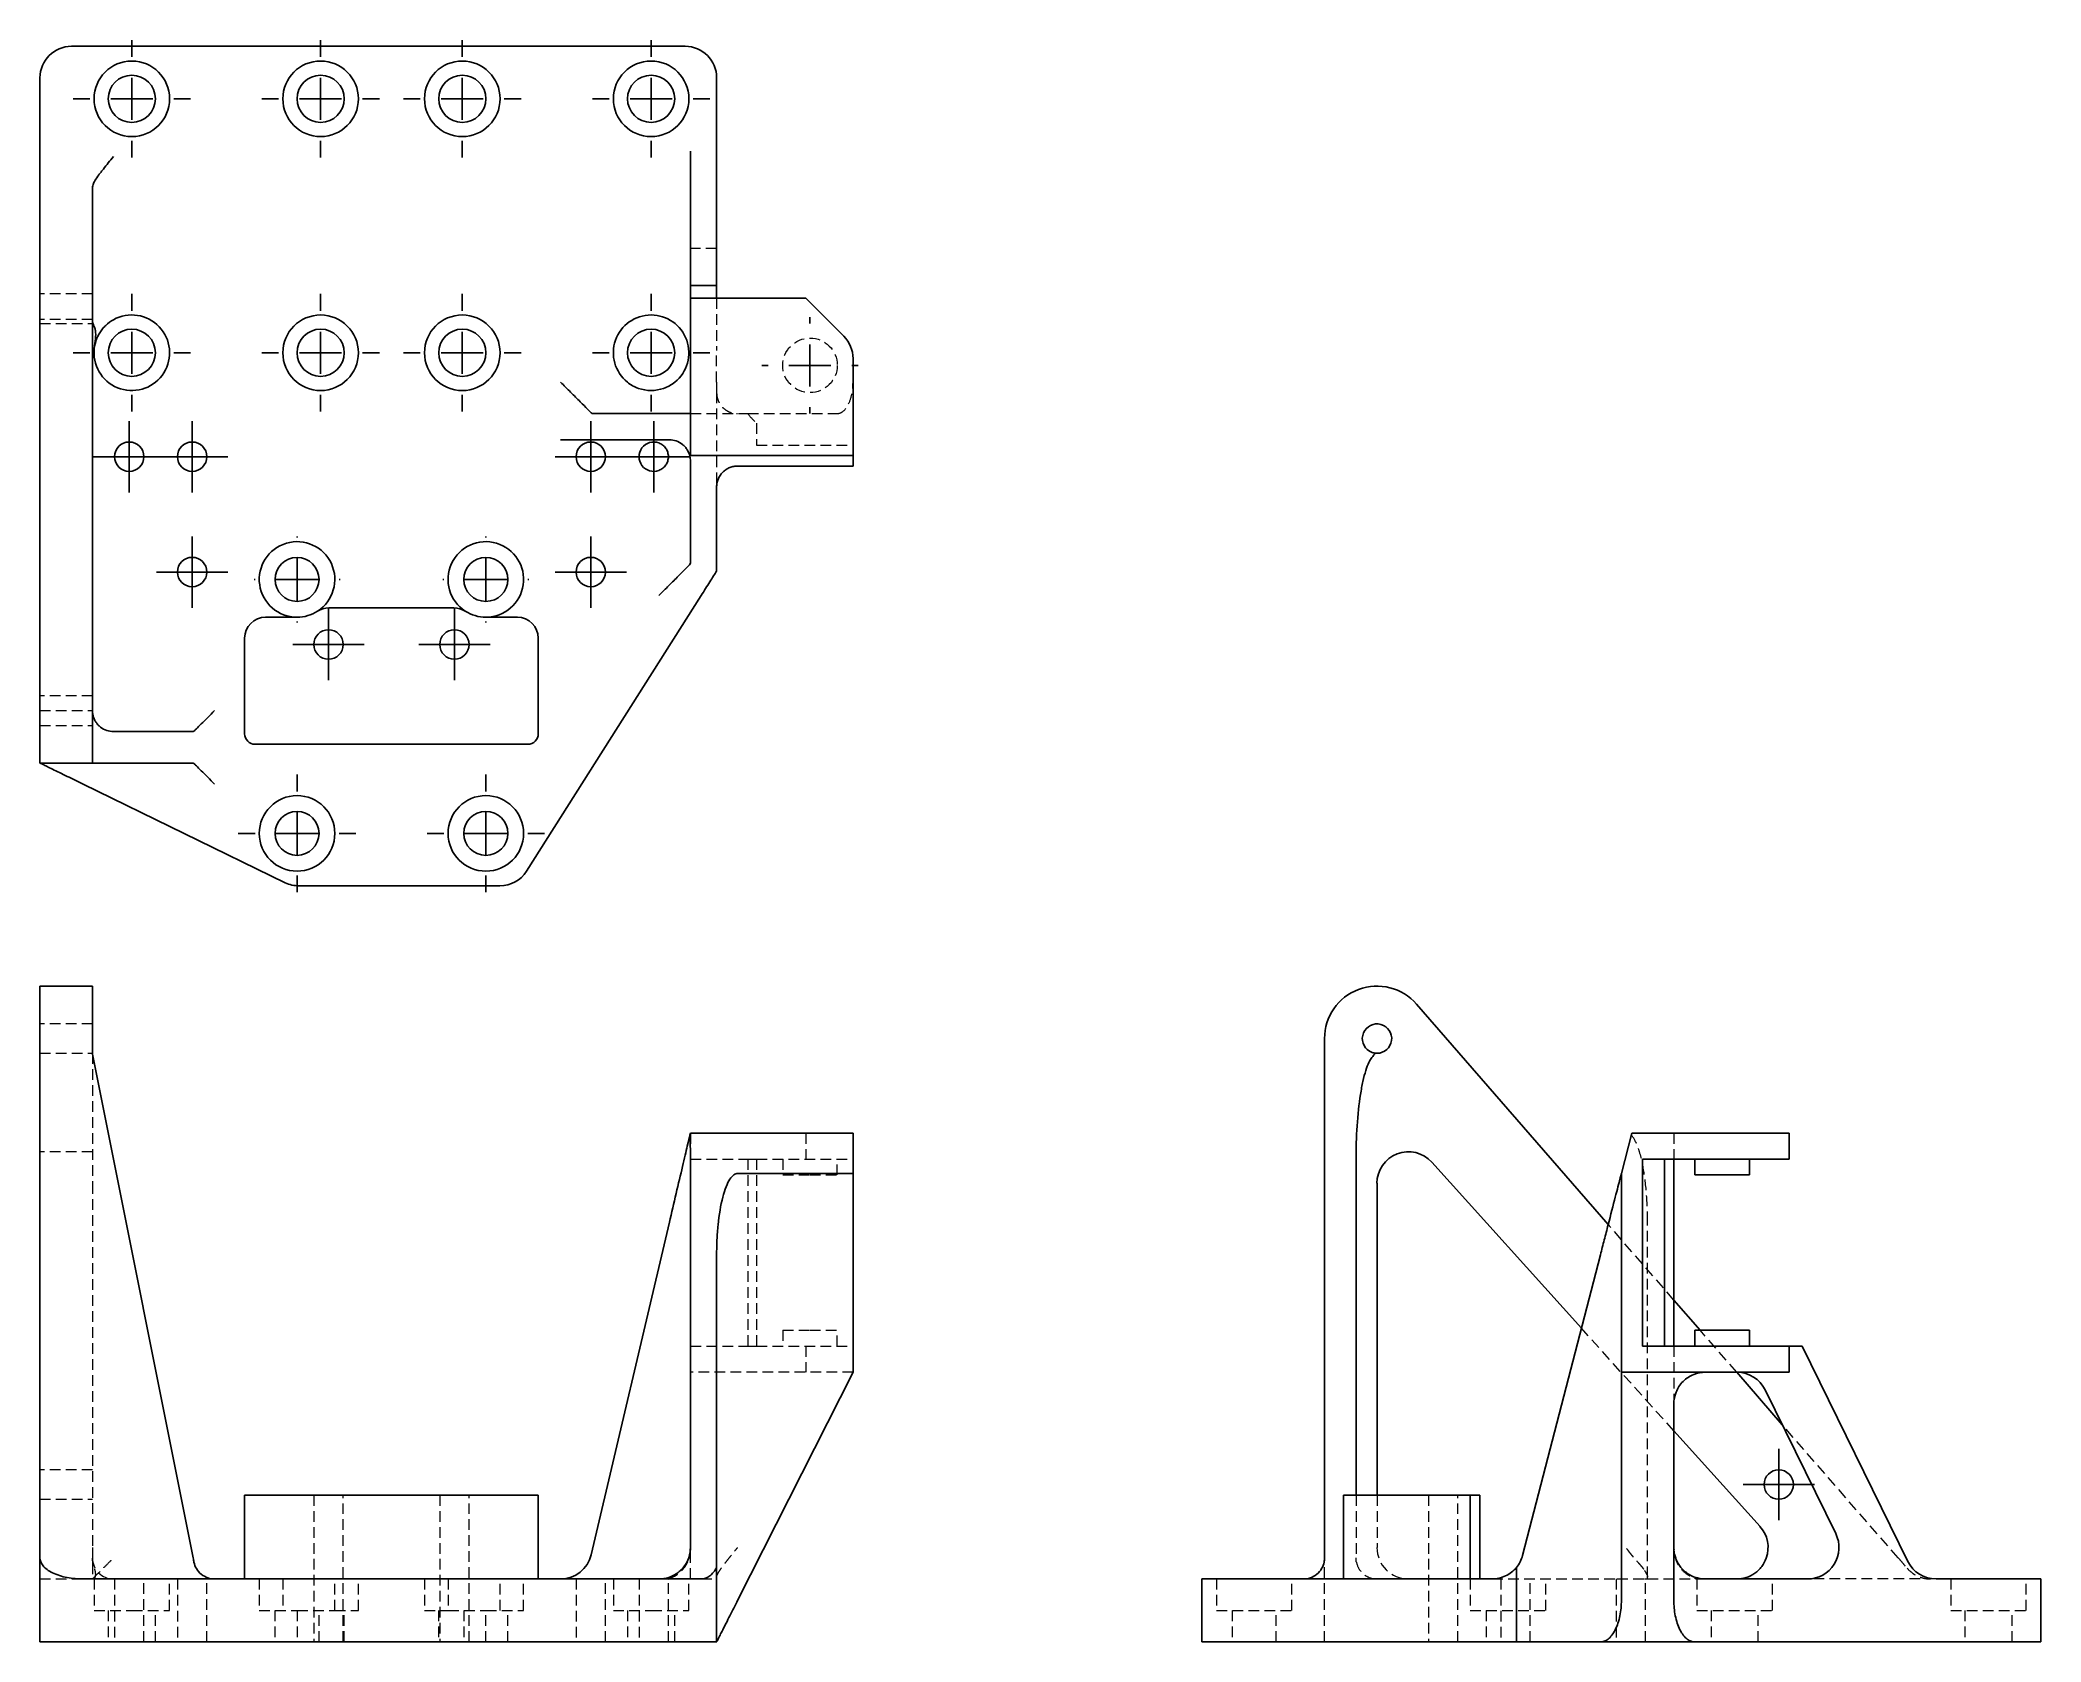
# Model space of a CAD drawing. Header units: millimetres. Extents: x 35 to 273, y 18 to 209.
import ezdxf

# ---------------------------------------------------------------- set-up
doc = ezdxf.new("R2010")
doc.units = ezdxf.units.MM
doc.linetypes.add('HIDDEN', pattern=[1.905, 1.27, -0.635])
doc.layers.add('10', color=7, linetype='Continuous')

# ---------------------------------------------------------------- blocks, each defined once
blk = doc.blocks.new('SW_CENTERMARKSYMBOL_0')
at = {"layer": '10', "color": 0}
for p, q in [((0, 5), (0, 5.75)), ((0, 0), (0, 2.5)), ((-5, 0), (-5.75, 0)), ((0, 0), (-2.5, 0)), ((0, 0), (0, -2.5)), ((0, 0), (2.5, 0)), ((5, 0), (5.75, 0)), ((0, -5), (0, -5.75))]:
    blk.add_line(p, q, dxfattribs=at)
blk = doc.blocks.new('SW_CENTERMARKSYMBOL_1')
at = {"layer": '10', "color": 0}
for p, q in [((0, 2.5), (0, 4.25)), ((0, 0), (0, 2.5)), ((-2.5, 0), (-4.25, 0)), ((0, 0), (-2.5, 0)), ((0, 0), (0, -2.5)), ((0, 0), (2.5, 0)), ((2.5, 0), (4.25, 0)), ((0, -2.5), (0, -4.25))]:
    blk.add_line(p, q, dxfattribs=at)
blk = doc.blocks.new('SW_CENTERMARKSYMBOL_2')
at = {"layer": '10', "color": 0}
for p, q in [((0, 2.5), (0, 4.25)), ((0, 0), (0, 2.5)), ((-2.5, 0), (-4.25, 0)), ((0, 0), (-2.5, 0)), ((0, 0), (0, -2.5)), ((0, 0), (2.5, 0)), ((2.5, 0), (4.25, 0)), ((0, -2.5), (0, -4.25))]:
    blk.add_line(p, q, dxfattribs=at)
blk = doc.blocks.new('SW_CENTERMARKSYMBOL_3')
at = {"layer": '10', "color": 0}
for p, q in [((0, 2.5), (0, 4.25)), ((0, 0), (0, 2.5)), ((-2.5, 0), (-4.25, 0)), ((0, 0), (-2.5, 0)), ((0, 0), (0, -2.5)), ((0, 0), (2.5, 0)), ((2.5, 0), (4.25, 0)), ((0, -2.5), (0, -4.25))]:
    blk.add_line(p, q, dxfattribs=at)
blk = doc.blocks.new('SW_CENTERMARKSYMBOL_4')
at = {"layer": '10', "color": 0}
for p, q in [((0, 2.5), (0, 4.25)), ((0, 0), (0, 2.5)), ((-2.5, 0), (-4.25, 0)), ((0, 0), (-2.5, 0)), ((0, 0), (0, -2.5)), ((0, 0), (2.5, 0)), ((2.5, 0), (4.25, 0)), ((0, -2.5), (0, -4.25))]:
    blk.add_line(p, q, dxfattribs=at)
blk = doc.blocks.new('SW_CENTERMARKSYMBOL_5')
at = {"layer": '10', "color": 0}
for p, q in [((0, 5), (0, 7)), ((0, 0), (0, 2.5)), ((-5, 0), (-7, 0)), ((0, 0), (-2.5, 0)), ((0, 0), (0, -2.5)), ((0, 0), (2.5, 0)), ((5, 0), (7, 0)), ((0, -5), (0, -7))]:
    blk.add_line(p, q, dxfattribs=at)
blk = doc.blocks.new('SW_CENTERMARKSYMBOL_6')
at = {"layer": '10', "color": 0}
for p, q in [((0, 5), (0, 5.125)), ((0, 0), (0, 2.5)), ((-5, 0), (-5.125, 0)), ((0, 0), (-2.5, 0)), ((0, 0), (0, -2.5)), ((0, 0), (2.5, 0)), ((5, 0), (5.125, 0)), ((0, -5), (0, -5.125))]:
    blk.add_line(p, q, dxfattribs=at)
blk = doc.blocks.new('SW_CENTERMARKSYMBOL_7')
at = {"layer": '10', "color": 0}
for p, q in [((0, 5), (0, 5.125)), ((0, 0), (0, 2.5)), ((-5, 0), (-5.125, 0)), ((0, 0), (-2.5, 0)), ((0, 0), (0, -2.5)), ((0, 0), (2.5, 0)), ((5, 0), (5.125, 0)), ((0, -5), (0, -5.125))]:
    blk.add_line(p, q, dxfattribs=at)
blk = doc.blocks.new('SW_CENTERMARKSYMBOL_8')
at = {"layer": '10', "color": 0}
for p, q in [((0, 5), (0, 7)), ((0, 0), (0, 2.5)), ((-5, 0), (-7, 0)), ((0, 0), (-2.5, 0)), ((0, 0), (0, -2.5)), ((0, 0), (2.5, 0)), ((5, 0), (7, 0)), ((0, -5), (0, -7))]:
    blk.add_line(p, q, dxfattribs=at)
blk = doc.blocks.new('SW_CENTERMARKSYMBOL_9')
at = {"layer": '10', "color": 0}
for p, q in [((0, 5), (0, 7)), ((0, 0), (0, 2.5)), ((-5, 0), (-7, 0)), ((0, 0), (-2.5, 0)), ((0, 0), (0, -2.5)), ((0, 0), (2.5, 0)), ((5, 0), (7, 0)), ((0, -5), (0, -7))]:
    blk.add_line(p, q, dxfattribs=at)
blk = doc.blocks.new('SW_CENTERMARKSYMBOL_10')
at = {"layer": '10', "color": 0}
for p, q in [((0, 5), (0, 7)), ((0, 0), (0, 2.5)), ((-5, 0), (-7, 0)), ((0, 0), (-2.5, 0)), ((0, 0), (0, -2.5)), ((0, 0), (2.5, 0)), ((5, 0), (7, 0)), ((0, -5), (0, -7))]:
    blk.add_line(p, q, dxfattribs=at)
blk = doc.blocks.new('SW_CENTERMARKSYMBOL_11')
at = {"layer": '10', "color": 0}
for p, q in [((0, 5), (0, 7)), ((0, 0), (0, 2.5)), ((-5, 0), (-7, 0)), ((0, 0), (-2.5, 0)), ((0, 0), (0, -2.5)), ((0, 0), (2.5, 0)), ((5, 0), (7, 0)), ((0, -5), (0, -7))]:
    blk.add_line(p, q, dxfattribs=at)
blk = doc.blocks.new('SW_CENTERMARKSYMBOL_12')
at = {"layer": '10', "color": 0}
for p, q in [((0, 5), (0, 7)), ((0, 0), (0, 2.5)), ((-5, 0), (-7, 0)), ((0, 0), (-2.5, 0)), ((0, 0), (0, -2.5)), ((0, 0), (2.5, 0)), ((5, 0), (7, 0)), ((0, -5), (0, -7))]:
    blk.add_line(p, q, dxfattribs=at)
blk = doc.blocks.new('SW_CENTERMARKSYMBOL_13')
at = {"layer": '10', "color": 0}
for p, q in [((0, 5), (0, 7)), ((0, 0), (0, 2.5)), ((-5, 0), (-7, 0)), ((0, 0), (-2.5, 0)), ((0, 0), (0, -2.5)), ((0, 0), (2.5, 0)), ((5, 0), (7, 0)), ((0, -5), (0, -7))]:
    blk.add_line(p, q, dxfattribs=at)
blk = doc.blocks.new('SW_CENTERMARKSYMBOL_14')
at = {"layer": '10', "color": 0}
for p, q in [((0, 5), (0, 7)), ((0, 0), (0, 2.5)), ((-5, 0), (-7, 0)), ((0, 0), (-2.5, 0)), ((0, 0), (0, -2.5)), ((0, 0), (2.5, 0)), ((5, 0), (7, 0)), ((0, -5), (0, -7))]:
    blk.add_line(p, q, dxfattribs=at)
blk = doc.blocks.new('SW_CENTERMARKSYMBOL_15')
at = {"layer": '10', "color": 0}
for p, q in [((0, 5), (0, 7)), ((0, 0), (0, 2.5)), ((-5, 0), (-7, 0)), ((0, 0), (-2.5, 0)), ((0, 0), (0, -2.5)), ((0, 0), (2.5, 0)), ((5, 0), (7, 0)), ((0, -5), (0, -7))]:
    blk.add_line(p, q, dxfattribs=at)
blk = doc.blocks.new('SW_CENTERMARKSYMBOL_16')
at = {"layer": '10', "color": 0}
for p, q in [((0, 5), (0, 7)), ((0, 0), (0, 2.5)), ((-5, 0), (-7, 0)), ((0, 0), (-2.5, 0)), ((0, 0), (0, -2.5)), ((0, 0), (2.5, 0)), ((5, 0), (7, 0)), ((0, -5), (0, -7))]:
    blk.add_line(p, q, dxfattribs=at)
blk = doc.blocks.new('SW_CENTERMARKSYMBOL_17')
at = {"layer": '10', "color": 0}
for p, q in [((0, 2.5), (0, 4.25)), ((0, 0), (0, 2.5)), ((-2.5, 0), (-4.25, 0)), ((0, 0), (-2.5, 0)), ((0, 0), (0, -2.5)), ((0, 0), (2.5, 0)), ((2.5, 0), (4.25, 0)), ((0, -2.5), (0, -4.25))]:
    blk.add_line(p, q, dxfattribs=at)
blk = doc.blocks.new('SW_CENTERMARKSYMBOL_18')
at = {"layer": '10', "color": 0}
for p, q in [((0, 2.5), (0, 4.25)), ((0, 0), (0, 2.5)), ((-2.5, 0), (-4.25, 0)), ((0, 0), (-2.5, 0)), ((0, 0), (0, -2.5)), ((0, 0), (2.5, 0)), ((2.5, 0), (4.25, 0)), ((0, -2.5), (0, -4.25))]:
    blk.add_line(p, q, dxfattribs=at)
blk = doc.blocks.new('SW_CENTERMARKSYMBOL_19')
at = {"layer": '10', "color": 0}
for p, q in [((0, 2.5), (0, 4.25)), ((0, 0), (0, 2.5)), ((-2.5, 0), (-4.25, 0)), ((0, 0), (-2.5, 0)), ((0, 0), (0, -2.5)), ((0, 0), (2.5, 0)), ((2.5, 0), (4.25, 0)), ((0, -2.5), (0, -4.25))]:
    blk.add_line(p, q, dxfattribs=at)
blk = doc.blocks.new('SW_CENTERMARKSYMBOL_20')
at = {"layer": '10', "color": 0}
for p, q in [((0, 2.5), (0, 4.25)), ((0, 0), (0, 2.5)), ((-2.5, 0), (-4.25, 0)), ((0, 0), (-2.5, 0)), ((0, 0), (0, -2.5)), ((0, 0), (2.5, 0)), ((2.5, 0), (4.25, 0)), ((0, -2.5), (0, -4.25))]:
    blk.add_line(p, q, dxfattribs=at)
blk = doc.blocks.new('SW_CENTERMARKSYMBOL_21')
at = {"layer": '10', "color": 0}
for p, q in [((0, 2.5), (0, 4.25)), ((0, 0), (0, 2.5)), ((-2.5, 0), (-4.25, 0)), ((0, 0), (-2.5, 0)), ((0, 0), (0, -2.5)), ((0, 0), (2.5, 0)), ((2.5, 0), (4.25, 0)), ((0, -2.5), (0, -4.25))]:
    blk.add_line(p, q, dxfattribs=at)

msp = doc.modelspace()

# ---------------------------------------------------------------- linework, layer by layer
at = {"color": 7, "linetype": 'Continuous', "lineweight": 25}
for p, q in [((111.44, 208), (38.31, 208)), ((34.56, 194.87), (34.56, 204.25)), ((115.19, 195.5), (115.19, 204.25)), ((34.56, 192.04), (34.56, 194.87)), ((112.06, 192.13), (112.06, 195.5)), ((115.19, 195.5), (115.19, 192.13)), ((34.56, 192.04), (34.56, 133.59)), ((40.81, 190.99), (40.81, 133.59)), ((112.06, 192.13), (112.06, 179.53)), ((115.19, 192.13), (115.19, 179.53)), ((112.06, 179.53), (115.19, 179.53)), ((112.06, 179.53), (112.06, 178)), ((115.19, 179.53), (115.19, 178)), ((112.06, 178), (125.81, 178)), ((112.06, 164.25), (112.06, 178)), ((130.34, 173.47), (125.81, 178)), ((131.44, 170.82), (131.44, 159.25)), ((100.44, 164.25), (112.06, 164.25)), ((112.06, 159.25), (112.06, 164.25)), ((100.24, 161.12), (96.59, 161.12)), ((100.24, 161.12), (109.56, 161.12)), ((112.06, 159.25), (112, 159.18)), ((112.06, 159.25), (131.44, 159.25)), ((112.06, 158.62), (112.06, 146.47)), ((131.44, 158), (117.69, 158)), ((131.44, 159.25), (131.44, 158)), ((115.19, 155.5), (115.19, 146.23)), ((115.19, 146.23), (115.19, 145.5)), ((68.99, 141.12), (83.88, 141.12)), ((92.54, 109.74), (113.35, 142.6)), ((65.19, 140), (61.44, 140)), ((87.69, 140), (91.44, 140)), ((58.94, 126.12), (58.94, 137.5)), ((93.94, 126.12), (93.94, 137.5)), ((34.56, 122.62), (34.56, 133.59)), ((40.81, 133.59), (40.81, 122.62)), ((43.31, 126.38), (52.81, 126.38)), ((60.19, 124.88), (92.69, 124.88)), ((40.81, 122.62), (34.56, 122.62)), ((40.89, 122.62), (40.81, 122.62)), ((40.89, 122.62), (52.81, 122.62)), ((39.69, 120.12), (63.78, 108.38)), ((65.43, 108), (89.37, 108)), ((40.81, 96.06), (34.56, 96.06)), ((34.56, 89.81), (34.56, 96.06)), ((40.81, 96.06), (40.81, 89.81)), ((221.43, 67.66), (198.59, 93.91)), ((34.56, 89.81), (34.56, 27.94)), ((40.81, 89.81), (40.81, 88.31)), ((187.62, 89.81), (187.62, 88.31)), ((187.62, 87.57), (187.62, 88.31)), ((40.89, 87.57), (52.81, 27.94)), ((187.62, 87.57), (187.62, 27.94)), ((112.06, 78.56), (112, 78.3)), ((112.06, 78.56), (131.44, 78.56)), ((131.44, 78.56), (131.44, 73.73)), ((224.25, 78.56), (223, 73.73)), ((235.82, 78.56), (224.25, 78.56)), ((235.82, 78.56), (238.47, 78.56)), ((238.47, 78.56), (243, 78.56)), ((243, 78.56), (243, 75.44)), ((112.06, 76.15), (112.06, 29.19)), ((191.38, 75.44), (191.38, 35.44)), ((218.23, 55.31), (200.41, 75.09)), ((225.5, 75.44), (225.5, 53.19)), ((225.5, 75.44), (235.82, 75.44)), ((228.13, 75.44), (228.13, 53.19)), ((229.25, 75.44), (229.25, 53.19)), ((231.75, 75.44), (231.75, 73.56)), ((238.47, 75.44), (235.82, 75.44)), ((238.25, 73.56), (238.25, 75.44)), ((243, 75.44), (238.47, 75.44)), ((131.44, 73.73), (117.69, 73.73)), ((131.44, 73.73), (131.44, 50.06)), ((193.88, 72.58), (193.88, 35.44)), ((223, 73.73), (223, 50.06)), ((231.75, 73.56), (238.25, 73.56)), ((100.24, 28.33), (109.56, 67.94)), ((115.19, 64.07), (115.19, 28.25)), ((220.5, 64.07), (211.23, 28.25)), ((232.39, 55.06), (229.25, 58.67)), ((231.75, 55.06), (231.75, 53.19)), ((231.75, 55.06), (238.25, 55.06)), ((238.25, 53.19), (238.25, 55.06)), ((225.5, 53.19), (235.82, 53.19)), ((235.82, 53.19), (238.47, 53.19)), ((238.47, 53.19), (243, 53.19)), ((243, 53.19), (243, 50.06)), ((244.53, 53.19), (243, 53.19)), ((257.13, 27.53), (244.53, 53.19)), ((117.69, 22.88), (131.44, 50.06)), ((223, 50.06), (233, 50.06)), ((223, 22.88), (223, 50.06)), ((235.82, 50.06), (233, 50.06)), ((238.47, 50.06), (235.82, 50.06)), ((242.17, 43.82), (236.74, 50.06)), ((243, 50.06), (238.47, 50.06)), ((248.55, 30.84), (240.14, 47.97)), ((229.25, 46.31), (229.25, 22.88)), ((239.52, 31.7), (229.25, 43.09)), ((58.94, 25.44), (58.94, 35.44)), ((58.94, 35.44), (60.19, 35.44)), ((60.19, 35.44), (92.69, 35.44)), ((92.69, 35.44), (93.94, 35.44)), ((93.94, 35.44), (93.94, 25.44)), ((189.88, 25.44), (189.88, 35.44)), ((189.88, 35.44), (191.12, 35.44)), ((191.12, 35.44), (202.5, 35.44)), ((202.5, 35.44), (205, 35.44)), ((205, 35.44), (205, 25.44)), ((205, 35.44), (205.72, 35.44)), ((205.72, 35.44), (206.12, 35.44)), ((206.12, 35.44), (206.12, 25.44)), ((34.56, 17.94), (34.56, 27.94)), ((115.19, 28.25), (115.19, 26.81)), ((115.19, 26.81), (115.19, 17.94)), ((210.5, 26.81), (210.5, 17.94)), ((39.69, 25.44), (63.78, 25.44)), ((63.78, 25.44), (65.43, 25.44)), ((65.43, 25.44), (89.37, 25.44)), ((89.37, 25.44), (92.54, 25.44)), ((92.54, 25.44), (113.35, 25.44)), ((173, 17.94), (173, 25.44)), ((173, 25.44), (174.74, 25.44)), ((174.74, 25.44), (207.6, 25.44)), ((233, 25.44), (245.18, 25.44)), ((260.5, 25.44), (269.25, 25.44)), ((269.25, 25.44), (273, 25.44)), ((273, 25.44), (273, 17.94)), ((63.78, 17.94), (34.56, 17.94)), ((65.43, 17.94), (63.78, 17.94)), ((65.43, 17.94), (89.37, 17.94)), ((92.54, 17.94), (89.37, 17.94)), ((115.19, 17.94), (92.54, 17.94)), ((174.74, 17.94), (173, 17.94)), ((210.5, 17.94), (174.74, 17.94)), ((210.5, 17.94), (220.5, 17.94)), ((231.75, 17.94), (220.5, 17.94)), ((231.75, 17.94), (269.25, 17.94)), ((273, 17.94), (269.25, 17.94))]:
    msp.add_line(p, q, dxfattribs=at)
at = {"color": 7, "linetype": 'HIDDEN', "lineweight": 18}
for p, q in [((115.19, 183.93), (112.06, 183.93)), ((40.81, 178.5), (34.56, 178.5)), ((115.19, 178), (115.19, 171.77)), ((40.81, 175.48), (34.56, 175.48)), ((34.56, 175), (40.81, 175)), ((115.19, 168), (115.19, 171.77)), ((115.19, 168), (115.19, 166.75)), ((115.19, 166.75), (115.19, 155.5)), ((112.06, 164.25), (118.91, 164.25)), ((118.91, 164.25), (129.54, 164.25)), ((119.94, 163.13), (119.94, 160.5)), ((119.94, 160.5), (131.44, 160.5)), ((40.81, 130.62), (34.56, 130.62)), ((34.56, 128.88), (40.81, 128.88)), ((34.56, 127.12), (40.81, 127.12)), ((40.81, 91.56), (34.56, 91.56)), ((40.81, 88.31), (40.81, 88.06)), ((34.56, 88.06), (40.81, 88.06)), ((40.81, 88.06), (40.81, 72.58)), ((40.81, 76.33), (34.56, 76.33)), ((112.06, 78.56), (112.06, 76.15)), ((125.81, 78.56), (125.81, 75.44)), ((229.25, 78.56), (229.25, 75.44)), ((112.06, 75.44), (118.91, 75.44)), ((118.91, 75.44), (119.94, 75.44)), ((118.91, 75.44), (118.91, 53.19)), ((119.94, 75.44), (119.94, 53.19)), ((119.94, 75.44), (131.44, 75.44)), ((123.06, 75.44), (123.06, 73.56)), ((129.56, 73.56), (129.56, 75.44)), ((40.81, 72.58), (40.81, 29.19)), ((123.06, 73.56), (126.31, 73.56)), ((126.31, 73.56), (129.56, 73.56)), ((229.25, 58.67), (221.43, 67.66)), ((226.12, 25.65), (226.12, 67.94)), ((123.06, 55.06), (126.31, 55.06)), ((123.06, 55.06), (123.06, 53.19)), ((126.31, 55.06), (129.56, 55.06)), ((129.56, 53.19), (129.56, 55.06)), ((229.25, 43.09), (218.23, 55.31)), ((236.74, 50.06), (232.39, 55.06)), ((112.06, 53.19), (118.91, 53.19)), ((118.91, 53.19), (119.94, 53.19)), ((119.94, 53.19), (131.44, 53.19)), ((125.81, 53.19), (125.81, 50.06)), ((229.25, 53.19), (229.25, 46.31)), ((131.44, 50.06), (112.06, 50.06)), ((255.99, 27.94), (242.17, 43.82)), ((40.81, 38.44), (34.56, 38.44)), ((34.56, 34.94), (40.81, 34.94)), ((67.19, 35.44), (67.19, 17.94)), ((70.69, 17.94), (70.69, 35.44)), ((82.19, 35.44), (82.19, 17.94)), ((85.69, 17.94), (85.69, 35.44)), ((191.38, 35.44), (191.38, 27.94)), ((193.88, 35.44), (193.88, 29.19)), ((200, 35.44), (200, 17.94)), ((203.5, 17.94), (203.5, 35.44)), ((40.81, 29.19), (40.81, 25.44)), ((112.06, 25.44), (112.06, 28.94)), ((229.25, 29.08), (229.28, 28.91)), ((111.01, 26.6), (110.86, 26.44)), ((187.62, 17.94), (187.62, 27.94)), ((34.56, 25.44), (39.69, 25.44)), ((41, 25.44), (41, 21.69)), ((43.44, 25.44), (43.44, 17.94)), ((46.94, 17.94), (46.94, 25.44)), ((50, 21.69), (50, 25.44)), ((50.94, 25.44), (50.94, 17.94)), ((54.44, 17.94), (54.44, 25.44)), ((60.69, 25.44), (60.69, 21.69)), ((63.5, 25.44), (63.5, 21.69)), ((69.69, 21.69), (69.69, 25.44)), ((72.5, 21.69), (72.5, 25.44)), ((80.38, 25.44), (80.38, 21.69)), ((83.19, 25.44), (83.19, 21.69)), ((89.38, 21.69), (89.38, 25.44)), ((92.19, 21.69), (92.19, 25.44)), ((98.44, 25.44), (98.44, 17.94)), ((101.94, 17.94), (101.94, 25.44)), ((102.88, 25.44), (102.88, 21.69)), ((105.94, 25.44), (105.94, 17.94)), ((109.44, 17.94), (109.44, 25.44)), ((111.88, 21.69), (111.88, 25.44)), ((113.35, 25.44), (115.19, 25.44)), ((174.75, 25.44), (174.75, 21.69)), ((183.75, 21.69), (183.75, 25.44)), ((205, 25.44), (205, 21.69)), ((207.6, 25.44), (222.49, 25.44)), ((208.62, 25.44), (208.62, 17.94)), ((212.12, 17.94), (212.12, 25.44)), ((214, 21.69), (214, 25.44)), ((222.38, 25.44), (222.38, 17.94)), ((225.76, 25.44), (226.12, 25.44)), ((225.88, 17.94), (225.88, 25.44)), ((226.12, 25.44), (226.12, 25.65)), ((226.12, 25.44), (232, 25.44)), ((232, 25.44), (232, 21.69)), ((241, 21.69), (241, 25.44)), ((260.5, 25.44), (245.18, 25.44)), ((262.25, 25.44), (262.25, 21.69)), ((271.25, 21.69), (271.25, 25.44)), ((41, 21.69), (45.5, 21.69)), ((42.69, 21.69), (42.69, 17.94)), ((45.5, 21.69), (50, 21.69)), ((48.31, 17.94), (48.31, 21.69)), ((60.69, 21.69), (65.19, 21.69)), ((62.56, 21.69), (62.56, 17.94)), ((65.19, 21.69), (69.69, 21.69)), ((65.19, 21.69), (65.19, 17.94)), ((67.81, 17.94), (67.81, 21.69)), ((69.69, 21.69), (72.5, 21.69)), ((70.81, 17.94), (70.81, 21.69)), ((80.38, 21.69), (83.19, 21.69)), ((82.06, 21.69), (82.06, 17.94)), ((83.19, 21.69), (87.69, 21.69)), ((85.06, 21.69), (85.06, 17.94)), ((87.69, 21.69), (92.19, 21.69)), ((87.69, 17.94), (87.69, 21.69)), ((90.31, 17.94), (90.31, 21.69)), ((102.88, 21.69), (107.38, 21.69)), ((104.56, 21.69), (104.56, 17.94)), ((107.38, 21.69), (111.88, 21.69)), ((110.19, 17.94), (110.19, 21.69)), ((174.75, 21.69), (183.75, 21.69)), ((176.62, 21.69), (176.62, 17.94)), ((181.88, 17.94), (181.88, 21.69)), ((205, 21.69), (214, 21.69)), ((206.88, 21.69), (206.88, 17.94)), ((232, 21.69), (241, 21.69)), ((233.69, 21.69), (233.69, 17.94)), ((239.31, 17.94), (239.31, 21.69)), ((262.25, 21.69), (271.25, 21.69)), ((263.94, 21.69), (263.94, 17.94)), ((269.56, 17.94), (269.56, 21.69))]:
    msp.add_line(p, q, dxfattribs=at)
at = {"color": 7, "linetype": 'Continuous', "lineweight": 25}
for centre, radius in [((45.5, 201.75), 4.5), ((68, 201.75), 4.5), ((84.88, 201.75), 4.5), ((107.38, 201.75), 4.5), ((45.5, 201.75), 2.81), ((68, 201.75), 2.81), ((84.88, 201.75), 2.81), ((107.38, 201.75), 2.81), ((45.5, 171.5), 2.81), ((68, 171.5), 4.5), ((68, 171.5), 2.81), ((84.88, 171.5), 4.5), ((84.88, 171.5), 2.81), ((107.38, 171.5), 2.81), ((45.19, 159.12), 1.75), ((52.69, 159.12), 1.75), ((100.19, 159.12), 1.75), ((52.69, 145.38), 1.75), ((65.19, 144.5), 2.62), ((87.69, 144.5), 2.62), ((100.19, 145.38), 1.75), ((68.94, 136.75), 1.75), ((83.94, 136.75), 1.75), ((65.19, 114.25), 4.5), ((65.19, 114.25), 2.62), ((87.69, 114.25), 4.5), ((87.69, 114.25), 2.62), ((241.75, 36.69), 1.75)]:
    msp.add_circle(centre, radius, dxfattribs=at)
at = {"color": 7, "linetype": 'HIDDEN', "lineweight": 18}
msp.add_circle((126.31, 170), 3.25, dxfattribs=at)
at = {"color": 7, "linetype": 'Continuous', "lineweight": 25}
for centre, radius, start, end in [((38.31, 204.25), 3.75, 90, 180), ((111.44, 204.25), 3.75, 0, 90), ((45.5, 171.5), 4.5, 177.0701, 119.0853), ((107.38, 171.5), 4.5, 308.9424, 231.0576), ((127.69, 170.82), 3.75, 0, 45), ((107.69, 159.12), 1.75, 69.0752, 290.9248), ((65.19, 144.5), 4.5, 302.9352, 270), ((87.69, 144.5), 4.5, 270, 237.0648), ((65.19, 144.5), 4.5, 270, 302.9352), ((68.99, 138.62), 2.5, 90, 122.9352), ((83.88, 138.62), 2.5, 57.0648, 90), ((87.69, 144.5), 4.5, 237.0648, 270), ((61.44, 137.5), 2.5, 90, 180), ((91.44, 137.5), 2.5, 0, 90), ((60.19, 126.12), 1.25, 180, 270), ((92.69, 126.12), 1.25, 270, 0), ((89.37, 111.75), 3.75, 270, 327.6526), ((65.43, 111.75), 3.75, 244.0108, 270), ((193.88, 89.81), 6.25, 41.0229, 180), ((193.88, 89.81), 1.75, 270, 239.2318), ((44.56, 88.31), 3.75, 180, 191.3099), ((197.62, 72.58), 3.75, 42.0244, 180), ((236.77, 46.31), 3.75, 26.1587, 90), ((236.73, 29.19), 3.75, 340.4592, 42.0244), ((245.18, 29.19), 3.75, 270, 26.1587), ((96.59, 29.19), 3.75, 270, 346.7595), ((207.6, 29.19), 3.75, 320.7261, 345.4889), ((260.5, 29.19), 3.75, 206.1587, 270), ((233, 29.19), 3.75, 250.5288, 270)]:
    msp.add_arc(centre, radius, start, end, dxfattribs=at)
at = {"color": 7, "linetype": 'HIDDEN', "lineweight": 18}
for centre, radius, start, end in [((126.31, 170), 9.38, 217.8309, 227.1564), ((197.62, 29.19), 3.75, 180, 270), ((43.31, 27.94), 2.5, 180, 270)]:
    msp.add_arc(centre, radius, start, end, dxfattribs=at)
at = {"color": 7, "linetype": 'Continuous', "lineweight": 25}
for points, knots in [([(41.13, 192.04), (41.25, 192.24), (41.4, 192.46), (41.65, 192.79), (41.74, 192.91), (41.92, 193.15), (42.02, 193.26), (42.3, 193.62), (42.5, 193.87), (42.9, 194.37), (43.11, 194.62), (43.31, 194.87)], [0, 0, 0, 0, 0.25, 0.25, 0.375, 0.375, 0.5, 0.5, 0.75, 0.75, 1, 1, 1, 1]), ([(40.81, 190.99), (40.81, 191.17), (40.84, 191.36), (40.95, 191.71), (41.02, 191.88), (41.13, 192.04)], [0, 0, 0, 0, 0.5, 0.5, 1, 1, 1, 1]), ([(41.01, 171.73), (41.03, 172.12), (41.07, 172.5), (41.17, 173.24), (41.21, 173.58), (41.18, 174.06), (41.15, 174.21), (41.08, 174.48), (41.03, 174.61), (40.89, 174.95), (40.81, 175.13), (40.81, 175.26)], [0, 0, 0, 0, 0.25, 0.25, 0.5, 0.5, 0.625, 0.625, 0.75, 0.75, 1, 1, 1, 1]), ([(43.31, 175.43), (42.98, 175.25), (42.67, 175.02), (42.26, 174.63), (42.13, 174.49), (41.89, 174.19), (41.78, 174.04), (41.58, 173.72), (41.49, 173.55), (41.33, 173.21), (41.26, 173.03), (41.09, 172.48), (41.03, 172.11), (41.01, 171.73)], [0, 0, 0, 0, 0.25, 0.25, 0.375, 0.375, 0.5, 0.5, 0.625, 0.625, 0.75, 0.75, 1, 1, 1, 1]), ([(96.59, 168), (96.98, 167.61), (97.39, 167.2), (98.19, 166.4), (98.58, 166.01), (99.26, 165.33), (99.55, 165.04), (100, 164.59), (100.15, 164.44), (100.24, 164.35)], [0, 0, 0, 0, 0.25, 0.25, 0.5, 0.5, 0.75, 0.75, 1, 1, 1, 1]), ([(104.55, 168), (104.95, 167.68), (105.39, 167.43), (106.36, 167.09), (106.86, 167), (107.89, 167), (108.39, 167.09), (109.36, 167.43), (109.8, 167.68), (110.2, 168)], [0, 0, 0, 0, 0.25, 0.25, 0.5, 0.5, 0.75, 0.75, 1, 1, 1, 1]), ([(108.31, 157.49), (108.48, 157.55), (108.63, 157.64), (108.91, 157.86), (109.03, 157.99), (109.23, 158.28), (109.31, 158.44), (109.41, 158.77), (109.44, 158.95), (109.44, 159.3), (109.41, 159.48), (109.31, 159.81), (109.23, 159.97), (109.03, 160.26), (108.91, 160.39), (108.63, 160.61), (108.48, 160.7), (108.31, 160.76)], [0, 0, 0, 0, 0.125, 0.125, 0.25, 0.25, 0.375, 0.375, 0.5, 0.5, 0.625, 0.625, 0.75, 0.75, 0.875, 0.875, 1, 1, 1, 1]), ([(109.56, 161.12), (109.82, 161.12), (110.1, 161.08), (110.63, 160.9), (110.89, 160.76), (111.24, 160.49), (111.34, 160.39), (111.53, 160.17), (111.62, 160.05), (111.84, 159.69), (111.94, 159.43), (112, 159.18)], [0, 0, 0, 0, 0.25, 0.25, 0.5, 0.5, 0.625, 0.625, 0.75, 0.75, 1, 1, 1, 1]), ([(115.19, 155.5), (115.19, 155.65), (115.2, 155.8), (115.26, 156.11), (115.3, 156.27), (115.48, 156.73), (115.68, 157.02), (116.04, 157.39), (116.18, 157.5), (116.46, 157.69), (116.61, 157.76), (116.92, 157.89), (117.08, 157.93), (117.39, 157.99), (117.54, 158), (117.69, 158)], [0, 0, 0, 0, 0.125, 0.125, 0.25, 0.25, 0.5, 0.5, 0.625, 0.625, 0.75, 0.75, 0.875, 0.875, 1, 1, 1, 1]), ([(111.94, 146.23), (111.85, 146.13), (111.69, 145.97), (111.24, 145.52), (110.95, 145.23), (110.27, 144.55), (109.89, 144.17), (109.1, 143.38), (108.7, 142.98), (108.31, 142.6)], [0, 0, 0, 0, 0.25, 0.25, 0.5, 0.5, 0.75, 0.75, 1, 1, 1, 1]), ([(115.19, 145.5), (115.08, 145.33), (114.96, 145.13), (114.68, 144.7), (114.53, 144.46), (114.21, 143.95), (114.04, 143.68), (113.69, 143.14), (113.52, 142.86), (113.35, 142.6)], [0, 0, 0, 0, 0.25, 0.25, 0.5, 0.5, 0.75, 0.75, 1, 1, 1, 1]), ([(52.91, 126.42), (52.96, 126.48), (53.06, 126.57), (53.35, 126.86), (53.55, 127.06), (54.01, 127.52), (54.27, 127.79), (54.82, 128.33), (55.1, 128.61), (55.36, 128.88)], [0, 0, 0, 0, 0.25, 0.25, 0.5, 0.5, 0.75, 0.75, 1, 1, 1, 1]), ([(40.89, 128.28), (40.87, 128.34), (40.84, 128.47), (40.83, 128.61), (40.82, 128.68)], [0, 0, 0, 0, 0.455915, 1, 1, 1, 1]), ([(43.31, 126.38), (43.06, 126.38), (42.78, 126.42), (42.25, 126.59), (42, 126.73), (41.66, 127), (41.55, 127.09), (41.36, 127.31), (41.28, 127.42), (41.13, 127.65), (41.06, 127.78), (40.96, 128.03), (40.92, 128.15), (40.89, 128.28)], [0, 0, 0, 0, 0.25, 0.25, 0.5, 0.5, 0.625, 0.625, 0.75, 0.75, 0.875, 0.875, 1, 1, 1, 1]), ([(39.69, 120.12), (39.09, 120.42), (38.43, 120.74), (37.17, 121.35), (36.57, 121.65), (35.81, 122.01), (35.59, 122.12), (35.21, 122.31), (35.05, 122.39), (34.67, 122.57), (34.56, 122.62), (34.56, 122.62)], [0, 0, 0, 0, 0.25, 0.25, 0.5, 0.5, 0.625, 0.625, 0.75, 0.75, 1, 1, 1, 1]), ([(52.91, 122.58), (52.96, 122.52), (53.06, 122.43), (53.35, 122.14), (53.55, 121.94), (54.01, 121.48), (54.27, 121.21), (54.82, 120.67), (55.1, 120.39), (55.36, 120.12)], [0, 0, 0, 0, 0.25, 0.25, 0.5, 0.5, 0.75, 0.75, 1, 1, 1, 1]), ([(192.98, 88.31), (193.09, 88.24), (193.2, 88.19), (193.43, 88.11), (193.56, 88.09), (193.68, 88.07)], [0, 0, 0, 0, 0.5, 0.5, 1, 1, 1, 1]), ([(191.38, 75.44), (191.38, 76.72), (191.42, 78.08), (191.59, 80.73), (191.73, 82.01), (192, 83.71), (192.09, 84.24), (192.31, 85.19), (192.42, 85.62), (192.65, 86.37), (192.78, 86.69), (193.03, 87.21), (193.15, 87.42), (193.28, 87.57)], [0, 0, 0, 0, 0.25, 0.25, 0.5, 0.5, 0.625, 0.625, 0.75, 0.75, 0.875, 0.875, 1, 1, 1, 1]), ([(193.28, 87.57), (193.34, 87.65), (193.47, 87.82), (193.61, 87.98), (193.68, 88.07)], [0, 0, 0, 0, 0.455915, 1, 1, 1, 1]), ([(109.56, 67.94), (109.82, 69.04), (110.1, 70.21), (110.63, 72.49), (110.89, 73.59), (111.24, 75.05), (111.34, 75.5), (111.53, 76.31), (111.62, 76.67), (111.84, 77.62), (111.94, 78.05), (112, 78.3)], [0, 0, 0, 0, 0.25, 0.25, 0.5, 0.5, 0.625, 0.625, 0.75, 0.75, 1, 1, 1, 1]), ([(115.19, 64.07), (115.19, 64.64), (115.2, 65.23), (115.26, 66.43), (115.3, 67.03), (115.48, 68.82), (115.68, 69.96), (116.04, 71.38), (116.18, 71.8), (116.46, 72.52), (116.61, 72.82), (116.92, 73.29), (117.08, 73.46), (117.39, 73.68), (117.54, 73.73), (117.69, 73.73)], [0, 0, 0, 0, 0.125, 0.125, 0.25, 0.25, 0.5, 0.5, 0.625, 0.625, 0.75, 0.75, 0.875, 0.875, 1, 1, 1, 1]), ([(220.5, 64.07), (220.65, 64.64), (220.8, 65.23), (221.11, 66.43), (221.27, 67.03), (221.73, 68.82), (222.02, 69.96), (222.39, 71.38), (222.5, 71.8), (222.69, 72.52), (222.76, 72.82), (222.89, 73.29), (222.93, 73.46), (222.99, 73.68), (223, 73.73), (223, 73.73)], [0, 0, 0, 0, 0.125, 0.125, 0.25, 0.25, 0.5, 0.5, 0.625, 0.625, 0.75, 0.75, 0.875, 0.875, 1, 1, 1, 1]), ([(229.25, 46.31), (229.25, 46.75), (229.33, 47.23), (229.7, 48.15), (229.98, 48.6), (230.71, 49.33), (231.16, 49.62), (232.08, 49.98), (232.56, 50.06), (233, 50.06)], [0, 0, 0, 0, 0.25, 0.25, 0.5, 0.5, 0.75, 0.75, 1, 1, 1, 1]), ([(231.75, 25.65), (231.54, 25.73), (231.34, 25.82), (230.96, 26.04), (230.78, 26.16), (230.46, 26.42), (230.31, 26.56), (230.05, 26.86), (229.94, 27.01), (229.74, 27.33), (229.65, 27.49), (229.5, 27.82), (229.44, 27.99), (229.35, 28.33), (229.31, 28.5), (229.26, 28.84), (229.25, 29.02), (229.25, 29.19)], [0, 0, 0, 0, 0.125, 0.125, 0.25, 0.25, 0.375, 0.375, 0.5, 0.5, 0.625, 0.625, 0.75, 0.75, 0.875, 0.875, 1, 1, 1, 1]), ([(39.69, 25.44), (39.09, 25.44), (38.43, 25.49), (37.17, 25.73), (36.57, 25.93), (35.81, 26.29), (35.59, 26.43), (35.21, 26.71), (35.05, 26.86), (34.67, 27.33), (34.56, 27.64), (34.56, 27.94)], [0, 0, 0, 0, 0.25, 0.25, 0.5, 0.5, 0.625, 0.625, 0.75, 0.75, 1, 1, 1, 1]), ([(52.91, 27.45), (52.96, 27.19), (53.06, 26.92), (53.35, 26.42), (53.55, 26.19), (54.01, 25.82), (54.27, 25.67), (54.82, 25.48), (55.1, 25.44), (55.36, 25.44)], [0, 0, 0, 0, 0.25, 0.25, 0.5, 0.5, 0.75, 0.75, 1, 1, 1, 1]), ([(111.94, 28.25), (111.85, 27.88), (111.69, 27.5), (111.24, 26.8), (110.95, 26.48), (110.27, 25.96), (109.89, 25.76), (109.1, 25.5), (108.7, 25.44), (108.31, 25.44)], [0, 0, 0, 0, 0.25, 0.25, 0.5, 0.5, 0.75, 0.75, 1, 1, 1, 1]), ([(115.19, 26.81), (115.08, 26.61), (114.96, 26.41), (114.68, 26.07), (114.53, 25.92), (114.21, 25.68), (114.04, 25.59), (113.69, 25.47), (113.52, 25.44), (113.35, 25.44)], [0, 0, 0, 0, 0.25, 0.25, 0.5, 0.5, 0.75, 0.75, 1, 1, 1, 1]), ([(187.58, 27.45), (187.52, 27.19), (187.43, 26.92), (187.14, 26.42), (186.94, 26.19), (186.48, 25.82), (186.21, 25.67), (185.67, 25.48), (185.39, 25.44), (185.12, 25.44)], [0, 0, 0, 0, 0.25, 0.25, 0.5, 0.5, 0.75, 0.75, 1, 1, 1, 1]), ([(210.5, 26.81), (210.33, 26.61), (210.13, 26.41), (209.7, 26.07), (209.46, 25.92), (208.95, 25.68), (208.68, 25.59), (208.14, 25.47), (207.86, 25.44), (207.6, 25.44)], [0, 0, 0, 0, 0.25, 0.25, 0.5, 0.5, 0.75, 0.75, 1, 1, 1, 1]), ([(236.73, 25.44), (237.12, 25.44), (237.5, 25.5), (238.24, 25.73), (238.58, 25.9), (239.06, 26.24), (239.21, 26.37), (239.48, 26.63), (239.61, 26.77), (239.95, 27.23), (240.13, 27.56), (240.26, 27.93)], [0, 0, 0, 0, 0.25, 0.25, 0.5, 0.5, 0.625, 0.625, 0.75, 0.75, 1, 1, 1, 1]), ([(117.69, 22.88), (117.39, 22.3), (117.08, 21.67), (116.46, 20.45), (116.16, 19.87), (115.8, 19.14), (115.69, 18.93), (115.5, 18.56), (115.42, 18.4), (115.24, 18.04), (115.19, 17.94), (115.19, 17.94)], [0, 0, 0, 0, 0.25, 0.25, 0.5, 0.5, 0.625, 0.625, 0.75, 0.75, 1, 1, 1, 1]), ([(223, 22.88), (223, 22.3), (222.95, 21.67), (222.7, 20.45), (222.51, 19.87), (222.15, 19.14), (222.01, 18.93), (221.73, 18.56), (221.57, 18.4), (221.11, 18.04), (220.79, 17.94), (220.5, 17.94)], [0, 0, 0, 0, 0.25, 0.25, 0.5, 0.5, 0.625, 0.625, 0.75, 0.75, 1, 1, 1, 1]), ([(231.75, 17.94), (231.46, 17.94), (231.14, 18.04), (230.68, 18.4), (230.52, 18.56), (230.24, 18.93), (230.1, 19.14), (229.74, 19.87), (229.55, 20.45), (229.3, 21.67), (229.25, 22.3), (229.25, 22.88)], [0, 0, 0, 0, 0.25, 0.25, 0.375, 0.375, 0.5, 0.5, 0.75, 0.75, 1, 1, 1, 1])]:
    msp.add_open_spline(points, degree=3, knots=knots, dxfattribs=at)
at = {"color": 7, "linetype": 'HIDDEN', "lineweight": 18}
for points, knots in [([(129.54, 164.25), (129.76, 164.25), (130.01, 164.33), (130.47, 164.7), (130.7, 164.98), (131.07, 165.71), (131.21, 166.16), (131.4, 167.08), (131.44, 167.56), (131.44, 168)], [0, 0, 0, 0, 0.25, 0.25, 0.5, 0.5, 0.75, 0.75, 1, 1, 1, 1]), ([(115.19, 166.75), (115.19, 166.54), (115.21, 166.34), (115.31, 165.96), (115.38, 165.78), (115.54, 165.46), (115.63, 165.31), (115.84, 165.05), (115.96, 164.94), (116.2, 164.74), (116.32, 164.65), (116.58, 164.5), (116.72, 164.44), (116.99, 164.35), (117.13, 164.31), (117.41, 164.26), (117.55, 164.25), (117.69, 164.25)], [0, 0, 0, 0, 0.125, 0.125, 0.25, 0.25, 0.375, 0.375, 0.5, 0.5, 0.625, 0.625, 0.75, 0.75, 0.875, 0.875, 1, 1, 1, 1]), ([(226.12, 67.94), (226.12, 69.04), (226.08, 70.21), (225.9, 72.49), (225.76, 73.59), (225.49, 75.05), (225.39, 75.5), (225.17, 76.31), (225.05, 76.67), (224.69, 77.62), (224.43, 78.05), (224.18, 78.3)], [0, 0, 0, 0, 0.25, 0.25, 0.5, 0.5, 0.625, 0.625, 0.75, 0.75, 1, 1, 1, 1]), ([(112.06, 29.07), (112.06, 28.89), (112.04, 28.56), (111.99, 28.21), (111.92, 28.03), (111.9, 27.99)], [0, 0, 0, 0, 0.467464, 0.872516, 1, 1, 1, 1]), ([(115.19, 25.65), (115.19, 25.73), (115.21, 25.82), (115.31, 26.04), (115.38, 26.16), (115.54, 26.42), (115.63, 26.56), (115.84, 26.86), (115.96, 27.01), (116.2, 27.33), (116.32, 27.49), (116.58, 27.82), (116.72, 27.99), (116.99, 28.33), (117.13, 28.5), (117.41, 28.84), (117.55, 29.02), (117.69, 29.19)], [0, 0, 0, 0, 0.125, 0.125, 0.25, 0.25, 0.375, 0.375, 0.5, 0.5, 0.625, 0.625, 0.75, 0.75, 0.875, 0.875, 1, 1, 1, 1]), ([(223.62, 29.07), (223.67, 29), (223.76, 28.87), (223.9, 28.69), (224.03, 28.52), (224.18, 28.34), (224.33, 28.16), (224.52, 27.93), (224.77, 27.66), (225.01, 27.39), (225.19, 27.18), (225.34, 27.01), (225.49, 26.82), (225.64, 26.62), (225.72, 26.5), (225.76, 26.44)], [0, 0, 0, 0, 0.067171, 0.125243, 0.181831, 0.25063, 0.313294, 0.375762, 0.500297, 0.625259, 0.689242, 0.75039, 0.840634, 0.924267, 1, 1, 1, 1]), ([(40.81, 25.44), (40.81, 25.44), (40.87, 25.49), (41.11, 25.73), (41.3, 25.93), (41.79, 26.41), (42.08, 26.71), (42.7, 27.33), (43.02, 27.64), (43.31, 27.94)], [0, 0, 0, 0, 0.25, 0.25, 0.5, 0.5, 0.75, 0.75, 1, 1, 1, 1]), ([(41.01, 25.44), (41.03, 25.44), (41.07, 25.5), (41.17, 25.73), (41.21, 25.9), (41.18, 26.24), (41.15, 26.37), (41.08, 26.63), (41.03, 26.77), (40.89, 27.23), (40.81, 27.56), (40.81, 27.93)], [0, 0, 0, 0, 0.25, 0.25, 0.5, 0.5, 0.625, 0.625, 0.75, 0.75, 1, 1, 1, 1]), ([(109.41, 25.43), (109.77, 25.58), (110.52, 25.88), (111.38, 26.76), (111.89, 27.65), (111.95, 28.23), (111.97, 28.4)], [0, 0, 0, 0, 0.281678, 0.578412, 0.875146, 1, 1, 1, 1]), ([(111.59, 27.3), (111.54, 27.21), (111.41, 27.02), (111.24, 26.84), (111.14, 26.74)], [0, 0, 0, 0, 0.4595777, 1, 1, 1, 1]), ([(191.42, 27.45), (191.48, 27.19), (191.57, 26.92), (191.86, 26.42), (192.06, 26.19), (192.52, 25.82), (192.79, 25.67), (193.33, 25.48), (193.61, 25.44), (193.88, 25.44)], [0, 0, 0, 0, 0.25, 0.25, 0.5, 0.5, 0.75, 0.75, 1, 1, 1, 1]), ([(225.76, 26.44), (225.87, 26.27), (225.96, 26.12), (226.05, 25.92), (226.08, 25.86), (226.12, 25.75), (226.12, 25.7), (226.12, 25.65)], [0, 0, 0, 0, 0.5, 0.5, 0.75, 0.75, 1, 1, 1, 1]), ([(229.37, 28.3), (229.39, 28.17), (229.45, 27.61), (229.98, 26.75), (230.87, 25.86), (231.65, 25.57), (232.03, 25.43)], [0, 0, 0, 0, 0.099366, 0.405034, 0.710701, 1, 1, 1, 1]), ([(255.99, 27.94), (256.17, 27.73), (256.36, 27.52), (256.71, 27.11), (256.88, 26.91), (257.04, 26.73)], [0, 0, 0, 0, 0.5, 0.5, 1, 1, 1, 1]), ([(257.04, 26.73), (257.24, 26.5), (257.46, 26.31), (257.79, 26.06), (257.91, 25.99), (258.15, 25.86), (258.26, 25.8), (258.62, 25.64), (258.87, 25.57), (259.37, 25.46), (259.62, 25.44), (259.87, 25.44)], [0, 0, 0, 0, 0.25, 0.25, 0.375, 0.375, 0.5, 0.5, 0.75, 0.75, 1, 1, 1, 1]), ([(222.49, 25.44), (222.55, 25.44), (222.64, 25.44), (222.86, 25.44), (222.99, 25.44), (223.28, 25.44), (223.44, 25.44), (223.77, 25.44), (223.95, 25.44), (224.3, 25.44), (224.48, 25.44), (224.81, 25.44), (224.97, 25.44), (225.26, 25.44), (225.39, 25.44), (225.61, 25.44), (225.7, 25.44), (225.76, 25.44)], [0, 0, 0, 0, 0.125, 0.125, 0.25, 0.25, 0.375, 0.375, 0.5, 0.5, 0.625, 0.625, 0.75, 0.75, 0.875, 0.875, 1, 1, 1, 1]), ([(232, 25.44), (232, 25.44), (232.09, 25.44), (232.43, 25.44), (232.68, 25.44), (233, 25.44)], [0, 0, 0, 0, 0.5, 0.5, 1, 1, 1, 1])]:
    msp.add_open_spline(points, degree=3, knots=knots, dxfattribs=at)
at = {"color": 7, "linetype": 'Continuous', "lineweight": 25}
for points in [[(100.44, 164.25), (100.38, 164.25), (100.31, 164.28), (100.24, 164.35)], [(112, 159.18), (112.04, 159), (112.06, 158.81), (112.06, 158.62)], [(112.06, 146.47), (112.06, 146.39), (112.02, 146.31), (111.94, 146.23)], [(52.91, 126.42), (52.88, 126.39), (52.85, 126.38), (52.81, 126.38)], [(52.81, 122.62), (52.85, 122.62), (52.88, 122.61), (52.91, 122.58)], [(193.68, 88.07), (193.75, 88.07), (193.81, 88.06), (193.88, 88.06)], [(112, 78.3), (112.04, 77.59), (112.06, 76.87), (112.06, 76.15)], [(112.06, 29.19), (112.06, 28.87), (112.02, 28.55), (111.94, 28.25)], [(52.81, 27.94), (52.85, 27.77), (52.88, 27.61), (52.91, 27.45)], [(187.62, 27.94), (187.62, 27.77), (187.61, 27.61), (187.58, 27.45)]]:
    msp.add_open_spline(points, degree=3, dxfattribs=at)
at = {"color": 7, "linetype": 'HIDDEN', "lineweight": 18}
for points in [[(40.82, 88.07), (40.82, 88.07), (40.81, 88.06), (40.81, 88.06)], [(191.42, 27.45), (191.39, 27.61), (191.38, 27.77), (191.38, 27.94)]]:
    msp.add_open_spline(points, degree=3, dxfattribs=at)

# ---------------------------------------------------------------- block references
at = {"layer": '10'}
for name, p in [('SW_CENTERMARKSYMBOL_11', (45.5, 201.75)), ('SW_CENTERMARKSYMBOL_10', (68, 201.75)), ('SW_CENTERMARKSYMBOL_9', (84.88, 201.75)), ('SW_CENTERMARKSYMBOL_8', (107.38, 201.75)), ('SW_CENTERMARKSYMBOL_13', (45.5, 171.5)), ('SW_CENTERMARKSYMBOL_12', (68, 171.5)), ('SW_CENTERMARKSYMBOL_15', (84.88, 171.5)), ('SW_CENTERMARKSYMBOL_14', (107.38, 171.5)), ('SW_CENTERMARKSYMBOL_0', (126.31, 170)), ('SW_CENTERMARKSYMBOL_3', (45.19, 159.12)), ('SW_CENTERMARKSYMBOL_2', (52.69, 159.12)), ('SW_CENTERMARKSYMBOL_17', (100.19, 159.12)), ('SW_CENTERMARKSYMBOL_18', (107.69, 159.12)), ('SW_CENTERMARKSYMBOL_4', (52.69, 145.38)), ('SW_CENTERMARKSYMBOL_7', (65.19, 144.5)), ('SW_CENTERMARKSYMBOL_6', (87.69, 144.5)), ('SW_CENTERMARKSYMBOL_1', (100.19, 145.38)), ('SW_CENTERMARKSYMBOL_20', (68.94, 136.75)), ('SW_CENTERMARKSYMBOL_19', (83.94, 136.75)), ('SW_CENTERMARKSYMBOL_16', (65.19, 114.25)), ('SW_CENTERMARKSYMBOL_5', (87.69, 114.25)), ('SW_CENTERMARKSYMBOL_21', (241.75, 36.69))]:
    msp.add_blockref(name, p, dxfattribs=at)

doc.saveas('drawing.dxf')
